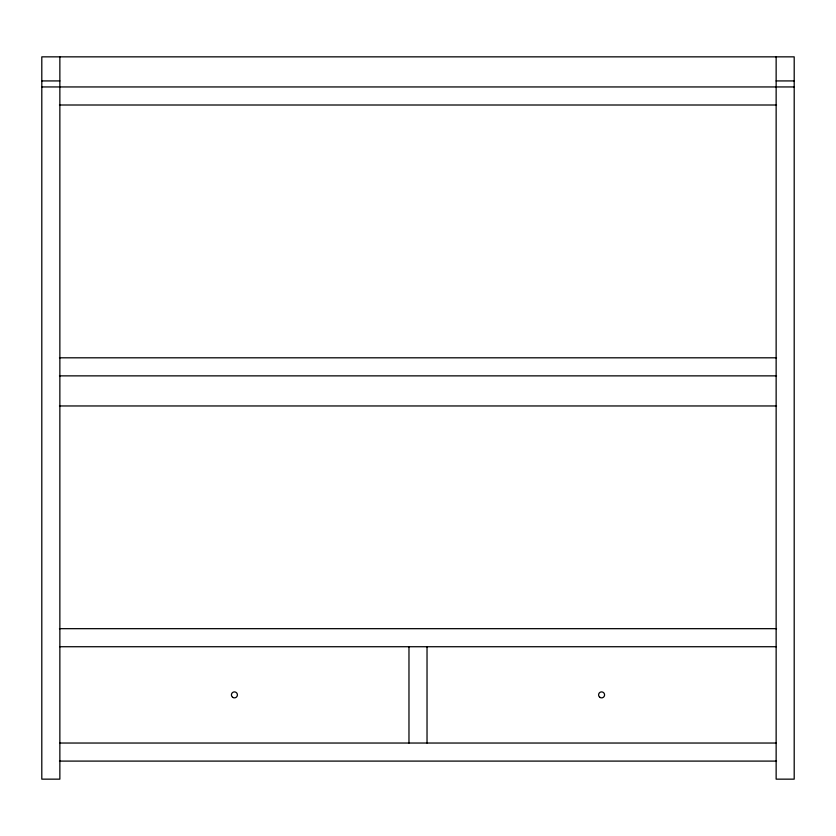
<?xml version="1.0" encoding="UTF-8"?>
<svg xmlns="http://www.w3.org/2000/svg" width="836" height="836" viewBox="0 0 836 836"><rect width="100%" height="100%" fill="white"/><g stroke="black" fill="none" stroke-linecap="round" stroke-linejoin="round"><path stroke-width="1.25" d="M41.8 80.925L59.858 80.925M776.142 80.925L794.2 80.925M41.8 86.944L794.2 86.944M59.46 105.002L776.539 105.002M59.46 357.808L776.539 357.808M59.46 375.866L776.539 375.866M59.46 405.962L776.539 405.962M59.46 628.672L776.539 628.672M59.858 646.73L776.142 646.73M59.858 743.037L776.142 743.037M59.46 761.094L776.539 761.094M776.142 56.848L776.142 779.152L794.2 779.152L794.2 56.848L41.8 56.848L41.8 779.152L59.858 779.152L59.858 56.848M427.029 646.73L427.029 743.037M408.971 646.73L408.971 743.037M599.82 697.318A3.01 3.01 0 0 0 604.574 695.197A3.01 3.01 0 0 0 600.363 692.135A3.01 3.01 0 0 0 599.82 697.318M232.648 697.318A3.01 3.01 0 0 0 237.403 695.197A3.01 3.01 0 0 0 233.192 692.135A3.01 3.01 0 0 0 232.648 697.318"/></g></svg>
